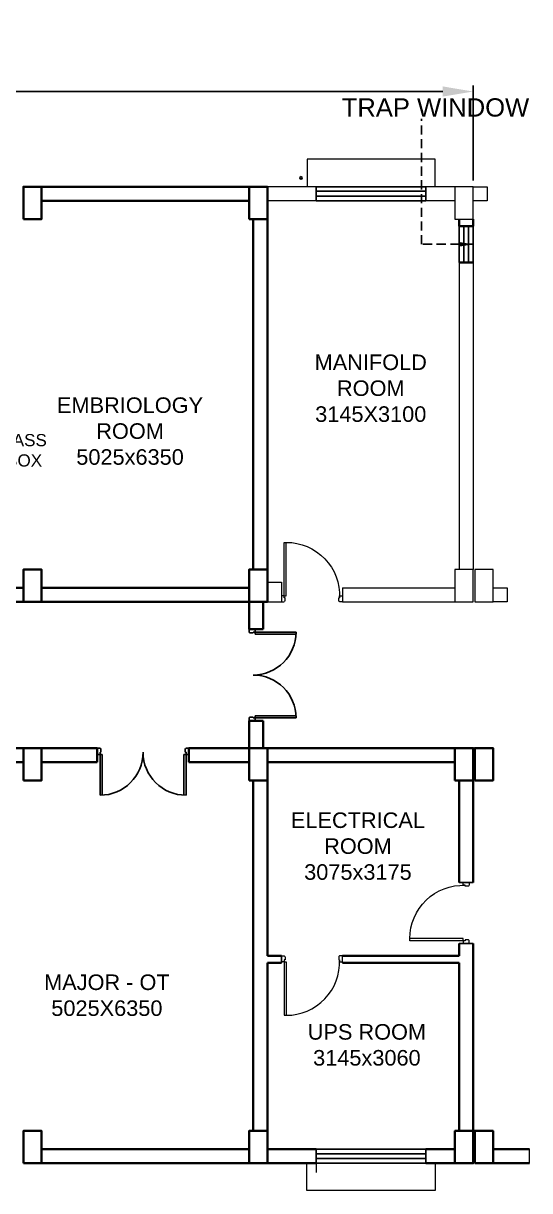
# Model space of a CAD drawing. Header units: millimetres. Extents: x 1380494 to 2061523, y -305664 to -174999.
# Drawn here: x 2034813 to 2043113, y -287774 to -268624 of the extents above; entities that cross this region are included whole.
import ezdxf
from ezdxf.enums import TextEntityAlignment as Align

# ---------------------------------------------------------------- set-up
doc = ezdxf.new("R2010")
doc.units = ezdxf.units.MM
doc.header["$LTSCALE"] = 600
doc.header["$MEASUREMENT"] = 0
doc.header["$PDMODE"] = 35
doc.linetypes.add('HIDDEN', pattern=[0.375, 0.25, -0.125])
for name, color, linetype, lineweight in [('col', 5, 'Continuous', 35), ('D.F', 251, 'Continuous', 5), ('DOOR', 144, 'Continuous', 13), ('P-Wall', 250, 'Continuous', 35)]:
    doc.layers.add(name, color=color, linetype=linetype, lineweight=lineweight)
for name, color, linetype in [('Lines', 7, 'Continuous'), ('MEP_HVAC_COPPER_PIPE', 5, 'Continuous'), ('TEXT', 250, 'Continuous'), ('wall', 1, 'Continuous'), ('Window', 4, 'Continuous')]:
    doc.layers.add(name, color=color, linetype=linetype)
doc.styles.add('ARIAL', font='arial.ttf')
doc.styles.add('ROMANT', font='romant.shx')
doc.dimstyles.get("Standard").update_dxf_attribs({"dimscale": 1.5, "dimtxt": 150, "dimasz": 150, "dimexe": 100, "dimexo": 100, "dimgap": 0.25, "dimtad": 0, "dimdec": 0, "dimzin": 0, "dimdsep": 46, "dimtxsty": 'ARIAL', "dimcen": 0.09, "dimdle": 100, "dimclrd": 7, "dimclre": 7, "dimclrt": 7, "dimadec": 0, "dimazin": 0, "dimtfac": 1, "dimtdec": 0, "dimtofl": 0, "dimtmove": 0, "dimatfit": 3, "dimfxl": 1, "dimtolj": 1, "dimtzin": 0, "dimarcsym": 0})

# ---------------------------------------------------------------- blocks, each defined once
blk = doc.blocks.new('W1800')
at = {"layer": 'wall', "color": 7}
for p, q in [((0, -58), (0, 173)), ((1800, 173), (1800, -58))]:
    blk.add_line(p, q, dxfattribs=at)
at = {"layer": 'Window'}
for p, q in [((0, 173), (1800, 173)), ((0, 98), (1800, 98)), ((1800, 18), (0, 18)), ((1800, -58), (0, -58))]:
    blk.add_line(p, q, dxfattribs=at)
blk = doc.blocks.new('A$C19B8274B')
at = {"layer": 'DOOR'}
blk.add_line((-45, 925), (-80, 925), dxfattribs=at)
at = {"layer": 'DOOR', "color": 8}
for p, q in [((-80, 50), (-80, 925)), ((-45, 50), (-45, 925)), ((-45, 50), (-80, 50)), ((-955, -50), (-955, -47.5)), ((-940, -35), (-942.5, -35)), ((-60, -35), (-57.5, -35)), ((-45, -50), (-45, -47.5))]:
    blk.add_line(p, q, dxfattribs=at)
for points in [[(-940, 15), (-955, 15), (-955, 50), (-1000, 50), (-1000, -50), (-955, -50)], [(-940, -35), (-940, 15)], [(-60, 15), (-45, 15), (-45, 50), (0, 50), (0, -50), (-45, -50)], [(-60, -35), (-60, 15)]]:
    blk.add_lwpolyline(points, dxfattribs=at)
for centre, radius, start, end in [((-80, 50), 875, 90, 182.29244), ((-955, -35), 12.5, 270, 0), ((-45, -35), 12.5, 180, 270)]:
    blk.add_arc(centre, radius, start, end, dxfattribs=at)
blk = doc.blocks.new('*D172')
at = {"layer": 'D.F', "color": 5, "lineweight": -2, "transparency": 16777216}
for p, q in [((2008913, -271204), (2008913, -269643)), ((2009413, -269743), (2021396, -269743)), ((2041688, -269743), (2029706, -269743)), ((2042188, -271204), (2042188, -269643))]:
    blk.add_line(p, q, dxfattribs=at)
at = {"layer": 'D.F', "color": 5, "transparency": 16777216}
for points in [[(2009413, -269659), (2009413, -269826), (2008913, -269743)], [(2041688, -269659), (2041688, -269826), (2042188, -269743)]]:
    blk.add_solid(points, dxfattribs=at)
at = {"layer": 'Defpoints', "color": 0, "transparency": 16777216}
for p in [(2008913, -269743), (2008913, -271304), (2042188, -271304)]:
    blk.add_point(p, dxfattribs=at)
at = {"layer": 'D.F', "color": 7, "transparency": 16777216, "insert": (2025551, -269743), "char_height": 750, "attachment_point": 5, "style": 'ROMANT'}
blk.add_mtext('\\A1;{\\H0.6667x;INFERTILITY CENTER}', dxfattribs=at)

msp = doc.modelspace()

# ---------------------------------------------------------------- linework, layer by layer
at = {"color": 8, "lineweight": 25}
for p, q in [((2038613.3057, -278564.9553), (2038513.3057, -278564.9553)), ((2038513.3057, -278564.9553), (2038513.3057, -278609.9553)), ((2038513.3057, -278609.9553), (2038515.8057, -278609.9553)), ((2038528.3057, -278624.9553), (2038528.3057, -278622.4553)), ((2038528.3057, -278624.9553), (2038578.3057, -278624.9553)), ((2038578.3057, -278624.9553), (2038578.3057, -278609.9553)), ((2038578.3057, -278609.9553), (2038613.3057, -278609.9553)), ((2038613.3057, -278609.9553), (2038613.3057, -278564.9553)), ((2038613.3057, -278609.9553), (2039283.3057, -278609.9553)), ((2038613.3057, -278609.9553), (2038613.3057, -278644.9553)), ((2038613.3057, -278644.9553), (2039283.3057, -278644.9553)), ((2038513.3057, -280064.9553), (2038513.3057, -280019.9553)), ((2038513.3057, -280019.9553), (2038515.8057, -280019.9553)), ((2038613.3057, -280064.9553), (2038513.3057, -280064.9553)), ((2038613.3057, -280064.9553), (2038513.3057, -280064.9553)), ((2038528.3057, -280004.9553), (2038528.3057, -280007.4553)), ((2038528.3057, -280004.9553), (2038578.3057, -280004.9553)), ((2038578.3057, -280004.9553), (2038578.3057, -280019.9553)), ((2038578.3057, -280019.9553), (2038613.3057, -280019.9553)), ((2038613.3057, -279984.9553), (2039283.3057, -279984.9553)), ((2038613.3057, -280019.9553), (2038613.3057, -279984.9553)), ((2038613.3057, -280019.9553), (2039283.3057, -280019.9553)), ((2038613.3057, -280019.9553), (2038613.3057, -280064.9553)), ((2036025.6547, -280616.9115), (2036025.6547, -280516.9115)), ((2036025.6547, -280616.9115), (2036025.6547, -280516.9115)), ((2036025.6547, -280516.9115), (2036070.6547, -280516.9115)), ((2036070.6547, -280516.9115), (2036070.6547, -280519.4115)), ((2036085.6547, -280531.9115), (2036083.1547, -280531.9115)), ((2036085.6547, -280531.9115), (2036085.6547, -280581.9115)), ((2037465.6547, -280531.9115), (2037468.1547, -280531.9115)), ((2037465.6547, -280531.9115), (2037465.6547, -280581.9115)), ((2037525.6547, -280516.9115), (2037480.6547, -280516.9115)), ((2037480.6547, -280516.9115), (2037480.6547, -280519.4115)), ((2037525.6547, -280616.9115), (2037525.6547, -280516.9115)), ((2036070.6547, -280616.9115), (2036025.6547, -280616.9115)), ((2036085.6547, -280581.9115), (2036070.6547, -280581.9115)), ((2036070.6547, -280581.9115), (2036070.6547, -280616.9115)), ((2036070.6547, -280616.9115), (2036070.6547, -281286.9115)), ((2036070.6547, -280616.9115), (2036105.6547, -280616.9115)), ((2036105.6547, -280616.9115), (2036105.6547, -281286.9115)), ((2037445.6547, -280616.9115), (2037445.6547, -281286.9115)), ((2037480.6547, -280616.9115), (2037445.6547, -280616.9115)), ((2037465.6547, -280581.9115), (2037480.6547, -280581.9115)), ((2037480.6547, -280581.9115), (2037480.6547, -280616.9115)), ((2037480.6547, -280616.9115), (2037525.6547, -280616.9115)), ((2037480.6547, -280616.9115), (2037480.6547, -281286.9115))]:
    msp.add_line(p, q, dxfattribs=at)
for p, q in [((2041958.3057, -282719.3043), (2042188.3057, -282719.3043)), ((2041958.3057, -283719.3043), (2042188.3057, -283719.3043))]:
    msp.add_line(p, q)
at = {"color": 8}
for centre, radius, start, end in [((2038528.3057, -278609.9553), 12.5, 180, 270), ((2038578.3057, -278609.9553), 705, 270, 0), ((2038578.3057, -280019.9553), 705, 0, 90), ((2038528.3057, -280019.9553), 12.5, 90, 180), ((2036070.6547, -280531.9115), 12.5, 0, 90), ((2037480.6547, -280531.9115), 12.5, 90, 180), ((2036070.6547, -280581.9115), 705, 270, 0), ((2037480.6547, -280581.9115), 705, 180, 270)]:
    msp.add_arc(centre, radius, start, end, dxfattribs=at)
at = {"layer": 'col'}
for points in [[(2034813.3057, -271834.3043), (2035113.3057, -271834.3043), (2035113.3057, -271304.3043), (2034813.3057, -271304.3043)], [(2038513.3057, -271834.3043), (2038813.3057, -271834.3043), (2038813.3057, -271304.3043), (2038513.3057, -271304.3043)], [(2034813.3057, -278114.3043), (2035113.3057, -278114.3043), (2035113.3057, -277584.3043), (2034813.3057, -277584.3043)], [(2038513.3057, -278114.3043), (2038813.3057, -278114.3043), (2038813.3057, -277584.3043), (2038513.3057, -277584.3043)], [(2034813.3057, -281044.3043), (2035113.3057, -281044.3043), (2035113.3057, -280514.3043), (2034813.3057, -280514.3043)], [(2038513.3057, -281044.3043), (2038813.3057, -281044.3043), (2038813.3057, -280514.3043), (2038513.3057, -280514.3043)], [(2041888.3057, -281044.3043), (2042188.3057, -281044.3043), (2042188.3057, -280514.3043), (2041888.3057, -280514.3043)], [(2042213.3057, -281044.3043), (2042513.3057, -281044.3043), (2042513.3057, -280514.3043), (2042213.3057, -280514.3043)], [(2034813.3057, -287324.3043), (2035113.3057, -287324.3043), (2035113.3057, -286794.3043), (2034813.3057, -286794.3043)], [(2038513.3057, -287324.3043), (2038813.3057, -287324.3043), (2038813.3057, -286794.3043), (2038513.3057, -286794.3043)], [(2041888.3057, -287324.3043), (2042188.3057, -287324.3043), (2042188.3057, -286794.3043), (2041888.3057, -286794.3043)], [(2042213.3057, -287324.3043), (2042513.3057, -287324.3043), (2042513.3057, -286794.3043), (2042213.3057, -286794.3043)]]:
    msp.add_lwpolyline(points, close=True, dxfattribs=at)
at = {"layer": 'D.F'}
for p, q in [((2039613.632, -271304.3043), (2038813.3057, -271304.3043)), ((2039613.632, -271304.3043), (2039613.632, -271534.3043)), ((2041888.3057, -271304.3043), (2041413.632, -271304.3043)), ((2041413.632, -271304.3043), (2041413.632, -271534.3043)), ((2042188.3057, -271304.3043), (2042418.3057, -271304.3043)), ((2042418.3057, -271304.3043), (2042418.3057, -271534.3043)), ((2039613.632, -271534.3043), (2038813.3057, -271534.3043)), ((2041888.3057, -271534.3043), (2041413.632, -271534.3043)), ((2042418.3057, -271534.3043), (2042188.3057, -271534.3043)), ((2041958.3057, -272549.3043), (2041958.3057, -274749.3043)), ((2042188.3057, -272549.3043), (2042188.3057, -274434.3043)), ((2042188.3057, -274434.3043), (2042188.3057, -277584.3043)), ((2041958.3057, -274749.3043), (2041958.3057, -277584.3043)), ((2038813.3057, -277791.3043), (2039043.3057, -277791.3043)), ((2039043.3057, -277791.3043), (2039043.3057, -278114.3043)), ((2040043.3057, -277884.3043), (2041888.3057, -277884.3043)), ((2040043.3057, -277884.3043), (2040043.3057, -278114.3043)), ((2042513.3057, -277884.3043), (2042743.3057, -277884.3043)), ((2042743.3057, -277884.3043), (2042743.3057, -278114.3043)), ((2038813.3057, -278114.3043), (2039043.3057, -278114.3043)), ((2040043.3057, -278114.3043), (2041888.3057, -278114.3043)), ((2042743.3057, -278114.3043), (2042513.3057, -278114.3043)), ((2039043.3057, -283919.3043), (2039043.3057, -284034.3043)), ((2040043.3057, -284034.3043), (2040043.3057, -283919.3043)), ((2039613.3057, -287244.3043), (2039613.3057, -287474.3043)), ((2041413.3057, -287094.3043), (2041413.3057, -287324.3043)), ((2043113.3057, -287324.3043), (2043113.3057, -287094.3043))]:
    msp.add_line(p, q, dxfattribs=at)
for points in [[(2041563.632, -271304.3043), (2041563.632, -270854.3043), (2039463.632, -270854.3043), (2039463.632, -271304.3043)], [(2041563.3057, -287324.3043), (2041563.3057, -287774.3043), (2039463.3057, -287774.3043), (2039463.3057, -287324.3043)]]:
    msp.add_lwpolyline(points, dxfattribs=at)
for points in [[(2041888.3057, -271834.3043), (2042188.3057, -271834.3043), (2042188.3057, -271304.3043), (2041888.3057, -271304.3043)], [(2041888.3057, -278114.3043), (2042188.3057, -278114.3043), (2042188.3057, -277584.3043), (2041888.3057, -277584.3043)], [(2042213.3057, -278114.3043), (2042513.3057, -278114.3043), (2042513.3057, -277584.3043), (2042213.3057, -277584.3043)]]:
    msp.add_lwpolyline(points, close=True, dxfattribs=at)
at = {"layer": 'MEP_HVAC_COPPER_PIPE'}
msp.add_circle((2039366.5355, -271159.3043), 20, dxfattribs=at)
at = {"layer": 'P-Wall', "color": 8}
for p, q in [((2035113.3057, -271304.3043), (2038513.3057, -271304.3043)), ((2035113.3057, -271534.3043), (2038513.3057, -271534.3043)), ((2035113.3057, -287094.3043), (2038513.3057, -287094.3043)), ((2035113.3057, -287324.3043), (2038513.3057, -287324.3043))]:
    msp.add_line(p, q, dxfattribs=at)
at = {"layer": 'P-Wall', "color": 8, "linetype": 'Continuous'}
for p, q in [((2038583.3057, -271834.3043), (2038583.3057, -277584.3043)), ((2038813.3057, -271834.3043), (2038813.3057, -277584.3043)), ((2041958.3057, -271949.3043), (2041958.3057, -271834.3043)), ((2041958.3057, -271949.3043), (2041958.3057, -271904.3043)), ((2042188.3057, -271949.3043), (2042188.3057, -271834.3043)), ((2042188.3057, -271949.3043), (2042188.3057, -271904.3043)), ((2042188.3057, -271949.3043), (2041958.3057, -271949.3043)), ((2042188.3057, -272549.3043), (2041958.3057, -272549.3043)), ((2033558.3057, -277884.3043), (2034813.3057, -277884.3043)), ((2034813.3057, -277884.3043), (2034813.3057, -277884.3043)), ((2035113.3057, -277884.3043), (2038513.3057, -277884.3043)), ((2033443.3057, -278114.3043), (2038513.3057, -278114.3043)), ((2034813.3057, -278114.3043), (2034813.3057, -278114.3043)), ((2033443.3057, -280514.3043), (2036025.6547, -280516.9115)), ((2036025.6547, -280746.9115), (2036025.6547, -280516.9115)), ((2038813.3057, -280514.3043), (2041888.3057, -280514.3043)), ((2033443.3057, -280744.3043), (2034813.3057, -280744.3043)), ((2035113.3057, -280744.3043), (2036025.6547, -280746.9115)), ((2038813.3057, -280744.3043), (2041888.3057, -280744.3043)), ((2038583.3057, -286794.3043), (2038583.3057, -281044.3043)), ((2038813.3057, -283919.3043), (2038813.3057, -281044.3043)), ((2041958.3057, -282719.3043), (2041958.3057, -281044.3043)), ((2042188.3057, -282719.3043), (2042188.3057, -281044.3043)), ((2041958.3057, -283919.3043), (2041958.3057, -283719.3043)), ((2042188.3057, -286794.3043), (2042188.3057, -283719.3043)), ((2038813.3057, -283919.3043), (2039043.3057, -283919.3043)), ((2040043.3057, -283919.3043), (2041958.3057, -283919.3043)), ((2038813.3057, -284034.3043), (2039043.3057, -284034.3043)), ((2038813.3057, -286794.3043), (2038813.3057, -284034.3043)), ((2040043.3057, -284034.3043), (2041958.3057, -284034.3043)), ((2041958.3057, -286794.3043), (2041958.3057, -284034.3043)), ((2039613.3057, -287094.3043), (2038813.3057, -287094.3043)), ((2041888.3057, -287094.3043), (2041413.3057, -287094.3043)), ((2043113.3057, -287094.3043), (2042513.3057, -287094.3043)), ((2039613.3057, -287324.3043), (2038813.3057, -287324.3043)), ((2041888.3057, -287324.3043), (2041413.3057, -287324.3043)), ((2043113.3057, -287324.3043), (2042513.3057, -287324.3043))]:
    msp.add_line(p, q, dxfattribs=at)
at = {"layer": 'P-Wall'}
for p, q in [((2038513.3057, -278114.3043), (2038513.3057, -278564.3043)), ((2038743.3057, -278564.3043), (2038743.3057, -278114.3043)), ((2038513.3057, -278564.3043), (2038743.3057, -278564.3043)), ((2038743.3057, -280064.9553), (2038513.3057, -280064.9553)), ((2038513.3057, -280064.9553), (2038513.3057, -280514.3043)), ((2038743.3057, -280514.3043), (2038743.3057, -280064.9553)), ((2037526.3057, -280744.3043), (2037526.3057, -280514.3043)), ((2037526.3057, -280514.3043), (2038513.3057, -280514.3043)), ((2038513.3057, -280744.3043), (2037526.3057, -280744.3043)), ((2042188.3057, -286794.3043), (2042213.3057, -286794.3043))]:
    msp.add_line(p, q, dxfattribs=at)
at = {"layer": 'Window', "ltscale": 750}
for p, q in [((2041958.3057, -271949.3043), (2041958.3057, -272549.3043)), ((2042033.3057, -271949.3043), (2042033.3057, -272549.3043)), ((2042113.3057, -271949.3043), (2042113.3057, -272549.3043)), ((2042188.3057, -271949.3043), (2042188.3057, -272549.3043))]:
    msp.add_line(p, q, dxfattribs=at)

# ---------------------------------------------------------------- block references
at = {"layer": 'D.F'}
for p in [(2039613.632, -271476.8043), (2039613.3057, -287266.8043)]:
    msp.add_blockref('W1800', p, dxfattribs=at)
at = {"layer": 'D.F', "xscale": -1}
msp.add_blockref('A$C19B8274B', (2039043.3057, -278064.3043), dxfattribs=at)
at = {"layer": 'D.F', "xscale": -1, "rotation": 90}
msp.add_blockref('A$C19B8274B', (2042073.3057, -283719.3043), dxfattribs=at)
at = {"layer": 'D.F', "rotation": 180}
msp.add_blockref('A$C19B8274B', (2039043.3057, -283972.8311), dxfattribs=at)

# ---------------------------------------------------------------- texts
at = {"layer": 'TEXT', "color": 8, "style": 'ARIAL'}
msp.add_text('TRAP WINDOW', height=300, dxfattribs=at).set_placement((2041569.4153, -270244.0489), align=Align.BOTTOM_CENTER)
for s, insert, char_height, width, attachment_point in [('MANIFOLD ROOM\\P3145X3100', (2040508.7031, -274611.2851), 255, 2493.816508, 5), ('EMBRIOLOGY ROOM 5025x6350', (2036562.2541, -275314.8736), 255, 2711.592769, 5), ('PASS BOX', (2034825.6974, -275629.5938), 200, 1149.249659, 5), ('ELECTRICAL ROOM\\P3075x3175', (2040298.4425, -281569.2084), 255, 2572.786494, 2), ('MAJOR - OT\\P5025X6350', (2036182.5436, -284569.6671), 255, 2454.157572, 5), ('UPS ROOM\\P3145x3060', (2040445.2378, -285042.2049), 255, 2572.786494, 2)]:
    msp.add_mtext(s, dxfattribs=dict(at, insert=insert, char_height=char_height, width=width, attachment_point=attachment_point))

# ---------------------------------------------------------------- dimensions: what is measured, and where the dimension line sits
at = {"layer": 'D.F'}
dim = msp.add_aligned_dim(p1=(2042188.3057, -271304.3043), p2=(2008913.3057, -271304.3043), distance=-1561.56, text='{\\H0.6667x;INFERTILITY CENTER}', dimstyle='Standard', override={"dimscale": 1, "dimtxt": 750, "dimasz": 500, "dimtxsty": 'ROMANT', "dimclrd": 5, "dimclre": 5, "dimclrt": 7}, dxfattribs=at)
dim.commit()
dim.dimension.update_dxf_attribs({"geometry": '*D172', "text_midpoint": (2025550.8057, -269742.7443)})

# ---------------------------------------------------------------- leaders
at = {"layer": 'Lines', "linetype": 'HIDDEN'}
msp.add_leader([(2042188.3057, -272249.3043), (2041340.0886, -272249.3043), (2041340.0886, -270189.0775)], dimstyle='Standard', override={"dimgap": 0.25, "dimtad": 0}, dxfattribs=at)

doc.saveas('drawing.dxf')
